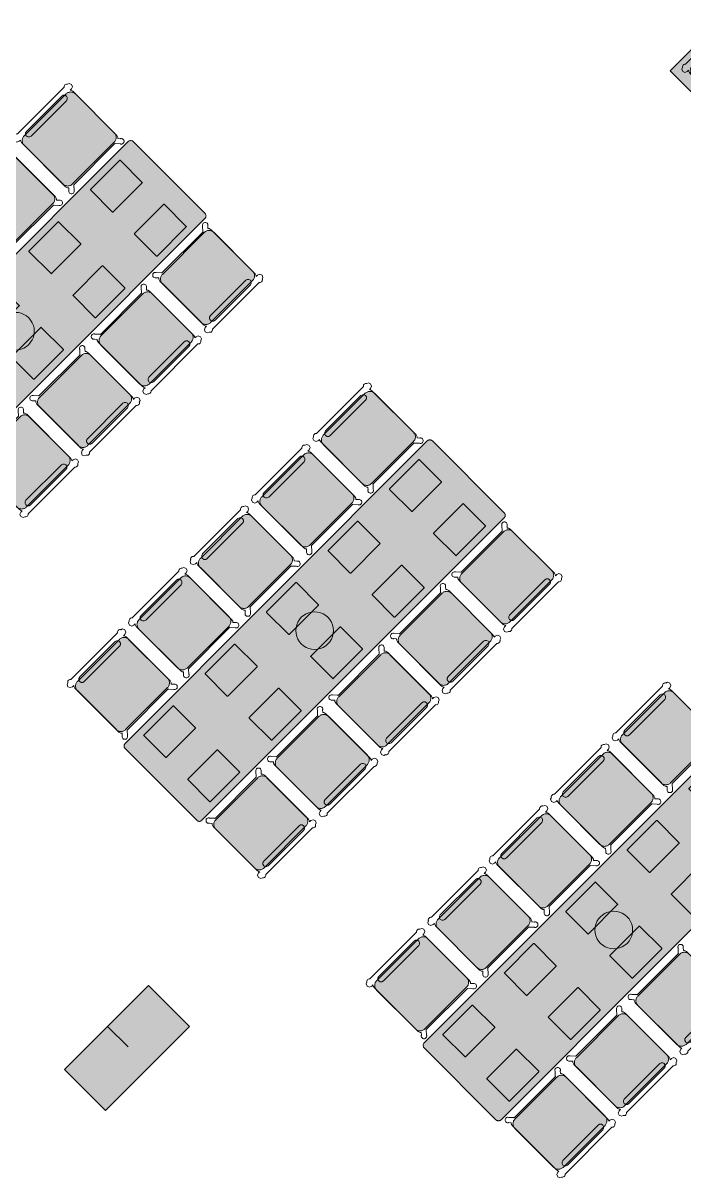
# Model space of a CAD drawing. Extents: x 2172.2 to 2210.6, y 415.3 to 458.1.
# Drawn here: x 2197.02 to 2201.58, y 423.31 to 431.29 of the extents above; entities that cross this region are included whole.
import ezdxf

# ---------------------------------------------------------------- set-up
doc = ezdxf.new("R2010")
doc.units = 0
for name, color, linetype, lineweight in [('AYAA_B2_CHAIRS', 7, 'Continuous', 18), ('AYAA_B2_COLUMNS', 8, 'Continuous', 30), ('AYAA_B2_FINE_DETAIL', 8, 'Continuous', 9), ('AYAA_B2_FLOOR_DECOR', 32, 'Continuous', 9), ('AYAA_B2_TABLES', 7, 'Continuous', 18), ('AYAA_B2_WALLS', 7, 'Continuous', 30)]:
    doc.layers.add(name, color=color, linetype=linetype, lineweight=lineweight)

# ---------------------------------------------------------------- blocks, each defined once
blk = doc.blocks.new('AYAA_B2_ARCHITECTURE')
at = {"layer": 'AYAA_B2_COLUMNS', "true_color": 0xc2b092}
for points in [[(7.606645, -9.630836), (7.889453, -9.348031), (8.172293, -9.630871), (7.592468, -10.210694), (7.309659, -9.92782), (7.606613, -9.630871), (7.74805, -9.772274)], [(7.875276, -9.92789), (7.592503, -10.210663), (7.68676, -10.116405)]]:
    blk.add_hatch(color=256, dxfattribs=at).paths.add_polyline_path(points)
at = {"layer": 'AYAA_B2_COLUMNS', "linetype": 'Continuous', "lineweight": -2}
for points in [[(7.606645, -9.630836), (7.889453, -9.348031), (8.172293, -9.630871), (7.592468, -10.210694), (7.309659, -9.92782), (7.606613, -9.630871), (7.74805, -9.772274)], [(7.875276, -9.92789), (7.592503, -10.210663), (7.68676, -10.116405)]]:
    blk.add_lwpolyline(points, close=True, dxfattribs=at)
blk = doc.blocks.new('AYAA_B2_FLOOR_DECOR_04')
at = {"true_color": 0xa16b4f}
h = blk.add_hatch(color=256, dxfattribs=at)
h.paths.add_polyline_path([(1.835, 0.99455), (1.835, -0.99455), (-1.835, -0.99455), (-1.835, 0.99455)])
h.paths.add_polyline_path([(1.77995, -0.964714), (1.77995, 0.964713), (-1.77995, 0.964713), (-1.77995, -0.964714)], flags=0)
at = {"true_color": 0x3d3b33}
h = blk.add_hatch(color=256, dxfattribs=at)
h.paths.add_polyline_path([(1.77995, -0.964714), (-1.77995, -0.964714), (-1.77995, 0.964713), (1.77995, 0.964713)])
h.paths.add_polyline_path([(-1.75793, -0.952779), (1.75793, -0.952779), (1.75793, 0.952779), (-1.75793, 0.952779)], flags=0)
at = {"true_color": 0xa16b4f}
h = blk.add_hatch(color=256, dxfattribs=at)
h.paths.add_polyline_path([(1.75793, 0.952779), (1.75793, -0.952779), (-1.75793, -0.952779), (-1.75793, 0.952779)])
h.paths.add_polyline_path([(-1.68086, -0.911008), (1.68086, -0.911008), (1.68086, 0.911008), (-1.68086, 0.911008)], flags=0)
at = {"true_color": 0x3d3b33}
h = blk.add_hatch(color=256, dxfattribs=at)
h.paths.add_polyline_path([(1.68086, 0.911008), (1.68086, -0.911008), (-1.68086, -0.911008), (-1.68086, 0.911008)])
h.paths.add_polyline_path([(-1.65884, -0.899073), (1.65884, -0.899073), (1.65884, 0.899073), (-1.65884, 0.899073)], flags=0)
at = {"true_color": 0xa16b4f}
h = blk.add_hatch(color=256, dxfattribs=at)
h.paths.add_polyline_path([(1.65884, 0.899073), (1.65884, -0.899073), (-1.65884, -0.899073), (-1.65884, 0.899073)])
h.paths.add_polyline_path([(1.2478, 0.845367), (0.89915, 0.696185), (1.2478, 0.547002), (1.59645, 0.696185)], flags=0)
h.paths.add_polyline_path([(0.89915, 0.338147), (1.2478, 0.188964), (1.59645, 0.338147), (1.2478, 0.487329)], flags=0)
h.paths.add_polyline_path([(0.89915, -0.019891), (1.2478, -0.169074), (1.59645, -0.019891), (1.2478, 0.129291)], flags=0)
h.paths.add_polyline_path([(0.89915, -0.377929), (1.2478, -0.527112), (1.59645, -0.377929), (1.2478, -0.228747)], flags=0)
h.paths.add_polyline_path([(0.89915, -0.735967), (1.2478, -0.88515), (1.59645, -0.735967), (1.2478, -0.586785)], flags=0)
h.paths.add_polyline_path([(0.4037, -0.228747), (0.05505, -0.377929), (0.4037, -0.527112), (0.75235, -0.377929)], flags=0)
h.paths.add_polyline_path([(0.75235, 0.696185), (0.4037, 0.845367), (0.05505, 0.696185), (0.4037, 0.547002)], flags=0)
h.paths.add_polyline_path([(0.4037, 0.487329), (0.05505, 0.338147), (0.4037, 0.188964), (0.75235, 0.338147)], flags=0)
h.paths.add_polyline_path([(0.4037, 0.129291), (0.05505, -0.019891), (0.4037, -0.169074), (0.75235, -0.019891)], flags=0)
h.paths.add_polyline_path([(0.4037, -0.586785), (0.05505, -0.735967), (0.4037, -0.88515), (0.75235, -0.735967)], flags=0)
h.paths.add_polyline_path([(-0.4404, 0.547002), (-0.09175, 0.696185), (-0.4404, 0.845367), (-0.78905, 0.696185)], flags=0)
h.paths.add_polyline_path([(-0.4404, 0.188964), (-0.09175, 0.338147), (-0.4404, 0.487329), (-0.78905, 0.338147)], flags=0)
h.paths.add_polyline_path([(-0.78905, -0.019891), (-0.4404, -0.169074), (-0.09175, -0.019891), (-0.4404, 0.129291)], flags=0)
h.paths.add_polyline_path([(-0.78905, -0.377929), (-0.4404, -0.527112), (-0.09175, -0.377929), (-0.4404, -0.228747)], flags=0)
h.paths.add_polyline_path([(-0.78905, -0.735967), (-0.4404, -0.88515), (-0.09175, -0.735967), (-0.4404, -0.586785)], flags=0)
h.paths.add_polyline_path([(-0.93585, 0.696185), (-1.2845, 0.845367), (-1.63315, 0.696185), (-1.2845, 0.547002)], flags=0)
h.paths.add_polyline_path([(-0.93585, 0.338147), (-1.2845, 0.487329), (-1.63315, 0.338147), (-1.2845, 0.188964)], flags=0)
h.paths.add_polyline_path([(-0.93585, -0.019891), (-1.2845, 0.129291), (-1.63315, -0.019891), (-1.2845, -0.169074)], flags=0)
h.paths.add_polyline_path([(-0.93585, -0.377929), (-1.2845, -0.228747), (-1.63315, -0.377929), (-1.2845, -0.527112)], flags=0)
h.paths.add_polyline_path([(-0.93585, -0.735967), (-1.2845, -0.586785), (-1.63315, -0.735967), (-1.2845, -0.88515)], flags=0)
at = {"true_color": 0xe6decc}
h = blk.add_hatch(color=256, dxfattribs=at)
h.paths.add_polyline_path([(-1.63315, 0.696185), (-1.2845, 0.845367), (-0.93585, 0.696185), (-1.2845, 0.547002)])
h.paths.add_polyline_path([(-1.08265, 0.696185), (-1.2845, 0.783705), (-1.48635, 0.696185), (-1.2845, 0.608665)], flags=0)
h = blk.add_hatch(color=256, dxfattribs=at)
h.paths.add_polyline_path([(-0.78905, 0.696185), (-0.4404, 0.845367), (-0.09175, 0.696185), (-0.4404, 0.547002)])
h.paths.add_polyline_path([(-0.23855, 0.696185), (-0.4404, 0.783705), (-0.64225, 0.696185), (-0.4404, 0.608665)], flags=0)
h = blk.add_hatch(color=256, dxfattribs=at)
h.paths.add_polyline_path([(0.05505, 0.696185), (0.4037, 0.845367), (0.75235, 0.696185), (0.4037, 0.547002)])
h.paths.add_polyline_path([(0.60555, 0.696185), (0.4037, 0.783705), (0.20185, 0.696185), (0.4037, 0.608665)], flags=0)
h = blk.add_hatch(color=256, dxfattribs=at)
h.paths.add_polyline_path([(0.89915, 0.696185), (1.2478, 0.845367), (1.59645, 0.696185), (1.2478, 0.547002)])
h.paths.add_polyline_path([(1.44965, 0.696185), (1.2478, 0.783705), (1.04595, 0.696185), (1.2478, 0.608665)], flags=0)
at = {"true_color": 0x757d5e}
for points in [[(-1.2845, 0.608665), (-1.48635, 0.696185), (-1.2845, 0.783705), (-1.08265, 0.696185)], [(-0.64225, 0.696185), (-0.4404, 0.783705), (-0.23855, 0.696185), (-0.4404, 0.608665)], [(0.20185, 0.696185), (0.4037, 0.783705), (0.60555, 0.696185), (0.4037, 0.608665)], [(1.44965, 0.696185), (1.2478, 0.608665), (1.04595, 0.696185), (1.2478, 0.783705)], [(-1.2845, 0.425667), (-1.08265, 0.338147), (-1.2845, 0.250626), (-1.48635, 0.338147)], [(-0.4404, 0.425667), (-0.23855, 0.338147), (-0.4404, 0.250626), (-0.64225, 0.338147)], [(0.4037, 0.250626), (0.20185, 0.338147), (0.4037, 0.425667), (0.60555, 0.338147)], [(1.2478, 0.250626), (1.04595, 0.338147), (1.2478, 0.425667), (1.44965, 0.338147)], [(-1.2845, -0.107412), (-1.48635, -0.019891), (-1.2845, 0.067629), (-1.08265, -0.019891)], [(-0.64225, -0.019891), (-0.4404, 0.067629), (-0.23855, -0.019891), (-0.4404, -0.107412)], [(0.20185, -0.019891), (0.4037, 0.067629), (0.60555, -0.019891), (0.4037, -0.107412)], [(1.2478, 0.067629), (1.44965, -0.019891), (1.2478, -0.107412), (1.04595, -0.019891)], [(-1.2845, -0.46545), (-1.48635, -0.377929), (-1.2845, -0.290409), (-1.08265, -0.377929)], [(-0.23855, -0.377929), (-0.4404, -0.46545), (-0.64225, -0.377929), (-0.4404, -0.290409)], [(0.60555, -0.377929), (0.4037, -0.46545), (0.20185, -0.377929), (0.4037, -0.290409)], [(1.44965, -0.377929), (1.2478, -0.46545), (1.04595, -0.377929), (1.2478, -0.290409)], [(-1.48635, -0.735967), (-1.2845, -0.648447), (-1.08265, -0.735967), (-1.2845, -0.823488)], [(-0.23855, -0.735967), (-0.4404, -0.823488), (-0.64225, -0.735967), (-0.4404, -0.648447)], [(0.20185, -0.735967), (0.4037, -0.648447), (0.60555, -0.735967), (0.4037, -0.823488)], [(1.04595, -0.735967), (1.2478, -0.648447), (1.44965, -0.735967), (1.2478, -0.823488)]]:
    blk.add_hatch(color=256, dxfattribs=at).paths.add_polyline_path(points)
at = {"true_color": 0xe6decc}
h = blk.add_hatch(color=256, dxfattribs=at)
h.paths.add_polyline_path([(-1.2845, 0.188964), (-1.63315, 0.338147), (-1.2845, 0.487329), (-0.93585, 0.338147)])
h.paths.add_polyline_path([(-1.48635, 0.338147), (-1.2845, 0.250626), (-1.08265, 0.338147), (-1.2845, 0.425667)], flags=0)
h = blk.add_hatch(color=256, dxfattribs=at)
h.paths.add_polyline_path([(-0.09175, 0.338147), (-0.4404, 0.188964), (-0.78905, 0.338147), (-0.4404, 0.487329)])
h.paths.add_polyline_path([(-0.23855, 0.338147), (-0.4404, 0.425667), (-0.64225, 0.338147), (-0.4404, 0.250626)], flags=0)
h = blk.add_hatch(color=256, dxfattribs=at)
h.paths.add_polyline_path([(0.05505, 0.338147), (0.4037, 0.487329), (0.75235, 0.338147), (0.4037, 0.188964)])
h.paths.add_polyline_path([(0.4037, 0.250626), (0.60555, 0.338147), (0.4037, 0.425667), (0.20185, 0.338147)], flags=0)
h = blk.add_hatch(color=256, dxfattribs=at)
h.paths.add_polyline_path([(0.89915, 0.338147), (1.2478, 0.487329), (1.59645, 0.338147), (1.2478, 0.188964)])
h.paths.add_polyline_path([(1.2478, 0.250626), (1.44965, 0.338147), (1.2478, 0.425667), (1.04595, 0.338147)], flags=0)
h = blk.add_hatch(color=256, dxfattribs=at)
h.paths.add_polyline_path([(-0.93585, -0.019891), (-1.2845, -0.169074), (-1.63315, -0.019891), (-1.2845, 0.129291)])
h.paths.add_polyline_path([(-1.48635, -0.019891), (-1.2845, -0.107412), (-1.08265, -0.019891), (-1.2845, 0.067629)], flags=0)
h = blk.add_hatch(color=256, dxfattribs=at)
h.paths.add_polyline_path([(-0.09175, -0.019891), (-0.4404, -0.169074), (-0.78905, -0.019891), (-0.4404, 0.129291)])
h.paths.add_polyline_path([(-0.64225, -0.019891), (-0.4404, -0.107412), (-0.23855, -0.019891), (-0.4404, 0.067629)], flags=0)
h = blk.add_hatch(color=256, dxfattribs=at)
h.paths.add_polyline_path([(0.75235, -0.019891), (0.4037, -0.169074), (0.05505, -0.019891), (0.4037, 0.129291)])
h.paths.add_polyline_path([(0.20185, -0.019891), (0.4037, -0.107412), (0.60555, -0.019891), (0.4037, 0.067629)], flags=0)
h = blk.add_hatch(color=256, dxfattribs=at)
h.paths.add_polyline_path([(1.59645, -0.019891), (1.2478, -0.169074), (0.89915, -0.019891), (1.2478, 0.129291)])
h.paths.add_polyline_path([(1.2478, -0.107412), (1.44965, -0.019891), (1.2478, 0.067629), (1.04595, -0.019891)], flags=0)
h = blk.add_hatch(color=256, dxfattribs=at)
h.paths.add_polyline_path([(-1.63315, -0.377929), (-1.2845, -0.228747), (-0.93585, -0.377929), (-1.2845, -0.527112)])
h.paths.add_polyline_path([(-1.2845, -0.46545), (-1.08265, -0.377929), (-1.2845, -0.290409), (-1.48635, -0.377929)], flags=0)
h = blk.add_hatch(color=256, dxfattribs=at)
h.paths.add_polyline_path([(-0.78905, -0.377929), (-0.4404, -0.228747), (-0.09175, -0.377929), (-0.4404, -0.527112)])
h.paths.add_polyline_path([(-0.23855, -0.377929), (-0.4404, -0.290409), (-0.64225, -0.377929), (-0.4404, -0.46545)], flags=0)
h = blk.add_hatch(color=256, dxfattribs=at)
h.paths.add_polyline_path([(0.4037, -0.527112), (0.05505, -0.377929), (0.4037, -0.228747), (0.75235, -0.377929)])
h.paths.add_polyline_path([(0.60555, -0.377929), (0.4037, -0.290409), (0.20185, -0.377929), (0.4037, -0.46545)], flags=0)
h = blk.add_hatch(color=256, dxfattribs=at)
h.paths.add_polyline_path([(0.89915, -0.377929), (1.2478, -0.228747), (1.59645, -0.377929), (1.2478, -0.527112)])
h.paths.add_polyline_path([(1.2478, -0.46545), (1.44965, -0.377929), (1.2478, -0.290409), (1.04595, -0.377929)], flags=0)
h = blk.add_hatch(color=256, dxfattribs=at)
h.paths.add_polyline_path([(-1.63315, -0.735967), (-1.2845, -0.586785), (-0.93585, -0.735967), (-1.2845, -0.88515)])
h.paths.add_polyline_path([(-1.08265, -0.735967), (-1.2845, -0.648447), (-1.48635, -0.735967), (-1.2845, -0.823488)], flags=0)
h = blk.add_hatch(color=256, dxfattribs=at)
h.paths.add_polyline_path([(-0.09175, -0.735967), (-0.4404, -0.88515), (-0.78905, -0.735967), (-0.4404, -0.586785)])
h.paths.add_polyline_path([(-0.23855, -0.735967), (-0.4404, -0.648447), (-0.64225, -0.735967), (-0.4404, -0.823488)], flags=0)
h = blk.add_hatch(color=256, dxfattribs=at)
h.paths.add_polyline_path([(0.05505, -0.735967), (0.4037, -0.586785), (0.75235, -0.735967), (0.4037, -0.88515)])
h.paths.add_polyline_path([(0.60555, -0.735967), (0.4037, -0.648447), (0.20185, -0.735967), (0.4037, -0.823488)], flags=0)
h = blk.add_hatch(color=256, dxfattribs=at)
h.paths.add_polyline_path([(1.59645, -0.735967), (1.2478, -0.88515), (0.89915, -0.735967), (1.2478, -0.586785)])
h.paths.add_polyline_path([(1.44965, -0.735967), (1.2478, -0.648447), (1.04595, -0.735967), (1.2478, -0.823488)], flags=0)
at = {"color": 0, "linetype": 'Continuous', "lineweight": -2}
blk.add_lwpolyline([(1.835, 0.99455), (1.835, -0.99455), (-1.835, -0.99455), (-1.835, 0.99455)], close=True, dxfattribs=at)
blk = doc.blocks.new('AYAA_B2_DINING_5')
at = {"true_color": 0xefe8d6}
blk.add_hatch(color=256, dxfattribs=at).paths.add_polyline_path([(-1.5, -0.35), (-1.5, 0.35), (-1.499692, 0.353911), (-1.498776, 0.357725), (-1.497275, 0.36135), (-1.495225, 0.364695), (-1.492678, 0.367678), (-1.489695, 0.370225), (-1.48635, 0.372275), (-1.482725, 0.373776), (-1.478911, 0.374692), (-1.475, 0.375), (1.475, 0.375), (1.478911, 0.374692), (1.482725, 0.373776), (1.48635, 0.372275), (1.489695, 0.370225), (1.492678, 0.367678), (1.495225, 0.364695), (1.497275, 0.36135), (1.498776, 0.357725), (1.499692, 0.353911), (1.5, 0.35), (1.5, -0.35), (1.499692, -0.353911), (1.498776, -0.357725), (1.497275, -0.36135), (1.495225, -0.364695), (1.492678, -0.367678), (1.489695, -0.370225), (1.48635, -0.372275), (1.482725, -0.373776), (1.478911, -0.374692), (1.475, -0.375), (-1.475, -0.375), (-1.478911, -0.374692), (-1.482725, -0.373776), (-1.48635, -0.372275), (-1.489695, -0.370225), (-1.492678, -0.367678), (-1.495225, -0.364695), (-1.497275, -0.36135), (-1.498776, -0.357725), (-1.499692, -0.353911)])
at = {"color": 0, "linetype": 'Continuous', "lineweight": -2}
blk.add_lwpolyline([(-1.5, 0.35), (-1.499692, 0.353911), (-1.498776, 0.357725), (-1.497275, 0.36135), (-1.495225, 0.364695), (-1.492678, 0.367678), (-1.489695, 0.370225), (-1.48635, 0.372275), (-1.482725, 0.373776), (-1.478911, 0.374692), (-1.475, 0.375), (1.475, 0.375), (1.478911, 0.374692), (1.482725, 0.373776), (1.48635, 0.372275), (1.489695, 0.370225), (1.492678, 0.367678), (1.495225, 0.364695), (1.497275, 0.36135), (1.498776, 0.357725), (1.499692, 0.353911), (1.5, 0.35), (1.5, -0.35), (1.499692, -0.353911), (1.498776, -0.357725), (1.497275, -0.36135), (1.495225, -0.364695), (1.492678, -0.367678), (1.489695, -0.370225), (1.48635, -0.372275), (1.482725, -0.373776), (1.478911, -0.374692), (1.475, -0.375), (-1.475, -0.375), (-1.478911, -0.374692), (-1.482725, -0.373776), (-1.48635, -0.372275), (-1.489695, -0.370225), (-1.492678, -0.367678), (-1.495225, -0.364695), (-1.497275, -0.36135), (-1.498776, -0.357725), (-1.499692, -0.353911), (-1.5, -0.35)], close=True, dxfattribs=at)
at = {"layer": 'AYAA_B2_FINE_DETAIL', "linetype": 'Continuous', "lineweight": -2}
for points in [[(-1.057, 0.325), (-1.056001, 0.324733), (-1.055267, 0.323999), (-1.055, 0.323), (-1.055, 0.107), (-1.055267, 0.106001), (-1.056001, 0.105267), (-1.057, 0.105), (-1.343, 0.105), (-1.343999, 0.105267), (-1.344733, 0.106001), (-1.345, 0.107), (-1.345, 0.323), (-1.344733, 0.323999), (-1.343999, 0.324733), (-1.343, 0.325)], [(-0.745, 0.107), (-0.745, 0.323), (-0.744733, 0.323999), (-0.743999, 0.324733), (-0.743, 0.325), (-0.457, 0.325), (-0.456001, 0.324733), (-0.455267, 0.323999), (-0.455, 0.323), (-0.455, 0.107), (-0.455267, 0.106001), (-0.456001, 0.105267), (-0.457, 0.105), (-0.743, 0.105), (-0.743999, 0.105267), (-0.744733, 0.106001)], [(-0.145, 0.107), (-0.145, 0.323), (-0.144733, 0.323999), (-0.143999, 0.324733), (-0.143, 0.325), (0.143, 0.325), (0.143999, 0.324733), (0.144733, 0.323999), (0.145, 0.323), (0.145, 0.107), (0.144733, 0.106001), (0.143999, 0.105267), (0.143, 0.105), (-0.143, 0.105), (-0.143999, 0.105267), (-0.144733, 0.106001)], [(0.455267, 0.323999), (0.456001, 0.324733), (0.457, 0.325), (0.743, 0.325), (0.743999, 0.324733), (0.744733, 0.323999), (0.745, 0.323), (0.745, 0.107), (0.744733, 0.106001), (0.743999, 0.105267), (0.743, 0.105), (0.457, 0.105), (0.456001, 0.105267), (0.455267, 0.106001), (0.455, 0.107), (0.455, 0.323)], [(1.057, 0.325), (1.343, 0.325), (1.343999, 0.324733), (1.344733, 0.323999), (1.345, 0.323), (1.345, 0.107), (1.344733, 0.106001), (1.343999, 0.105267), (1.343, 0.105), (1.057, 0.105), (1.056001, 0.105267), (1.055267, 0.106001), (1.055, 0.107), (1.055, 0.323), (1.055267, 0.323999), (1.056001, 0.324733)], [(-0.123637, 0.040172), (-0.115831, 0.059019), (-0.105172, 0.076412), (-0.091924, 0.091924), (-0.076412, 0.105172), (-0.059019, 0.115831), (-0.040172, 0.123637), (-0.020336, 0.128399), (0, 0.13), (0.020336, 0.128399), (0.040172, 0.123637), (0.059019, 0.115831), (0.076412, 0.105172), (0.091924, 0.091924), (0.105172, 0.076412), (0.115831, 0.059019), (0.123637, 0.040172), (0.128399, 0.020336), (0.13, 0), (0.128399, -0.020336), (0.123637, -0.040172), (0.115831, -0.059019), (0.105172, -0.076412), (0.091924, -0.091924), (0.076412, -0.105172), (0.059019, -0.115831), (0.040172, -0.123637), (0.020336, -0.128399), (0, -0.13), (-0.020336, -0.128399), (-0.040172, -0.123637), (-0.059019, -0.115831), (-0.076412, -0.105172), (-0.091924, -0.091924), (-0.105172, -0.076412), (-0.115831, -0.059019), (-0.123637, -0.040172), (-0.128399, -0.020336), (-0.13, 0), (-0.128399, 0.020336)], [(-1.056001, -0.105267), (-1.055267, -0.106001), (-1.055, -0.107), (-1.055, -0.323), (-1.055267, -0.323999), (-1.056001, -0.324733), (-1.057, -0.325), (-1.343, -0.325), (-1.343999, -0.324733), (-1.344733, -0.323999), (-1.345, -0.323), (-1.345, -0.107), (-1.344733, -0.106001), (-1.343999, -0.105267), (-1.343, -0.105), (-1.057, -0.105)], [(-0.744733, -0.106001), (-0.743999, -0.105267), (-0.743, -0.105), (-0.457, -0.105), (-0.456001, -0.105267), (-0.455267, -0.106001), (-0.455, -0.107), (-0.455, -0.323), (-0.455267, -0.323999), (-0.456001, -0.324733), (-0.457, -0.325), (-0.743, -0.325), (-0.743999, -0.324733), (-0.744733, -0.323999), (-0.745, -0.323), (-0.745, -0.107)], [(-0.144733, -0.106001), (-0.143999, -0.105267), (-0.143, -0.105), (0.143, -0.105), (0.143999, -0.105267), (0.144733, -0.106001), (0.145, -0.107), (0.145, -0.323), (0.144733, -0.323999), (0.143999, -0.324733), (0.143, -0.325), (-0.143, -0.325), (-0.143999, -0.324733), (-0.144733, -0.323999), (-0.145, -0.323), (-0.145, -0.107)], [(0.457, -0.105), (0.743, -0.105), (0.743999, -0.105267), (0.744733, -0.106001), (0.745, -0.107), (0.745, -0.323), (0.744733, -0.323999), (0.743999, -0.324733), (0.743, -0.325), (0.457, -0.325), (0.456001, -0.324733), (0.455267, -0.323999), (0.455, -0.323), (0.455, -0.107), (0.455267, -0.106001), (0.456001, -0.105267)], [(1.055267, -0.106001), (1.056001, -0.105267), (1.057, -0.105), (1.343, -0.105), (1.343999, -0.105267), (1.344733, -0.106001), (1.345, -0.107), (1.345, -0.323), (1.344733, -0.323999), (1.343999, -0.324733), (1.343, -0.325), (1.057, -0.325), (1.056001, -0.324733), (1.055267, -0.323999), (1.055, -0.323), (1.055, -0.107)]]:
    blk.add_lwpolyline(points, close=True, dxfattribs=at)
blk = doc.blocks.new('AYAA_B2_CHAIR_OLIVE')
at = {"true_color": 0xd7dec3}
blk.add_hatch(color=256, dxfattribs=at).paths.add_polyline_path([(-0.247475, -0.204863), (-0.248872, -0.200013), (-0.249717, -0.195038), (-0.25, -0.19), (-0.25, 0.19), (-0.249717, 0.195038), (-0.248872, 0.200013), (-0.247475, 0.204863), (-0.245544, 0.209525), (-0.243103, 0.213941), (-0.240182, 0.218057), (-0.23682, 0.22182), (-0.233057, 0.225182), (-0.228941, 0.228103), (-0.224525, 0.230544), (-0.219863, 0.232475), (-0.215013, 0.233872), (-0.210038, 0.234717), (-0.205, 0.235), (0.205, 0.235), (0.210038, 0.234717), (0.215013, 0.233872), (0.219863, 0.232475), (0.224525, 0.230544), (0.228941, 0.228103), (0.233057, 0.225182), (0.23682, 0.22182), (0.240182, 0.218057), (0.243103, 0.213941), (0.245544, 0.209525), (0.247475, 0.204863), (0.248872, 0.200013), (0.249717, 0.195038), (0.25, 0.19), (0.25, -0.19), (0.249717, -0.195038), (0.248872, -0.200013), (0.247475, -0.204863), (0.245544, -0.209525), (0.243103, -0.213941), (0.240182, -0.218057), (0.23682, -0.22182), (0.233057, -0.225182), (0.228941, -0.228103), (0.224525, -0.230544), (0.219863, -0.232475), (0.215013, -0.233872), (0.210038, -0.234717), (0.205, -0.235), (-0.205, -0.235), (-0.210038, -0.234717), (-0.215013, -0.233872), (-0.219863, -0.232475), (-0.224525, -0.230544), (-0.228941, -0.228103), (-0.233057, -0.225182), (-0.23682, -0.22182), (-0.240182, -0.218057), (-0.243103, -0.213941), (-0.245544, -0.209525)])
at = {"color": 0, "linetype": 'Continuous', "lineweight": -2}
for points in [[(-0.255, -0.233), (-0.242972, -0.233), (-0.245992, -0.22998), (-0.25, -0.215), (-0.25, 0.215), (-0.245992, 0.22998), (-0.240149, 0.235823), (-0.252556, 0.249383), (-0.254118, 0.250179), (-0.258321, 0.254382), (-0.26102, 0.259679), (-0.26195, 0.26555), (-0.26102, 0.271421), (-0.258321, 0.276718), (-0.254118, 0.280921), (-0.248821, 0.28362), (-0.24295, 0.28455), (-0.237079, 0.28362), (-0.231782, 0.280921), (-0.227579, 0.276718), (-0.22608, 0.273776), (-0.20172, 0.24715), (-0.200943, 0.245), (0.200943, 0.245), (0.20172, 0.24715), (0.22608, 0.273776), (0.227579, 0.276718), (0.231782, 0.280921), (0.237079, 0.28362), (0.24295, 0.28455), (0.248821, 0.28362), (0.254118, 0.280921), (0.258321, 0.276718), (0.26102, 0.271421), (0.26195, 0.26555), (0.26102, 0.259679), (0.258321, 0.254382), (0.254118, 0.250179), (0.252556, 0.249383), (0.240149, 0.235823), (0.245992, 0.22998), (0.25, 0.215), (0.25, -0.215), (0.245992, -0.22998), (0.242972, -0.233), (0.255, -0.233), (0.270556, -0.239444), (0.277, -0.255), (0.270556, -0.270556), (0.259027, -0.275332), (0.258321, -0.276718), (0.254118, -0.280921), (0.248821, -0.28362), (0.24295, -0.28455), (0.237079, -0.28362), (0.231782, -0.280921), (0.227861, -0.277), (-0.227861, -0.277), (-0.231782, -0.280921), (-0.237079, -0.28362), (-0.24295, -0.28455), (-0.248821, -0.28362), (-0.254118, -0.280921), (-0.258321, -0.276718), (-0.259027, -0.275332), (-0.270556, -0.270556), (-0.277, -0.255), (-0.270556, -0.239444)], [(-0.247475, -0.204863), (-0.248872, -0.200013), (-0.249717, -0.195038), (-0.25, -0.19), (-0.25, 0.19), (-0.249717, 0.195038), (-0.248872, 0.200013), (-0.247475, 0.204863), (-0.245544, 0.209525), (-0.243103, 0.213941), (-0.240182, 0.218057), (-0.23682, 0.22182), (-0.233057, 0.225182), (-0.228941, 0.228103), (-0.224525, 0.230544), (-0.219863, 0.232475), (-0.215013, 0.233872), (-0.210038, 0.234717), (-0.205, 0.235), (0.205, 0.235), (0.210038, 0.234717), (0.215013, 0.233872), (0.219863, 0.232475), (0.224525, 0.230544), (0.228941, 0.228103), (0.233057, 0.225182), (0.23682, 0.22182), (0.240182, 0.218057), (0.243103, 0.213941), (0.245544, 0.209525), (0.247475, 0.204863), (0.248872, 0.200013), (0.249717, 0.195038), (0.25, 0.19), (0.25, -0.19), (0.249717, -0.195038), (0.248872, -0.200013), (0.247475, -0.204863), (0.245544, -0.209525), (0.243103, -0.213941), (0.240182, -0.218057), (0.23682, -0.22182), (0.233057, -0.225182), (0.228941, -0.228103), (0.224525, -0.230544), (0.219863, -0.232475), (0.215013, -0.233872), (0.210038, -0.234717), (0.205, -0.235), (-0.205, -0.235), (-0.210038, -0.234717), (-0.215013, -0.233872), (-0.219863, -0.232475), (-0.224525, -0.230544), (-0.228941, -0.228103), (-0.233057, -0.225182), (-0.23682, -0.22182), (-0.240182, -0.218057), (-0.243103, -0.213941), (-0.245544, -0.209525)], [(-0.183735, -0.203506), (-0.1725, -0.2005), (0.1725, -0.2005), (0.183735, -0.203506), (0.191994, -0.211765), (0.195, -0.223), (0.191994, -0.234235), (0.183735, -0.242494), (0.1725, -0.2455), (-0.1725, -0.2455), (-0.183735, -0.242494), (-0.191994, -0.234235), (-0.195, -0.223), (-0.191994, -0.211765)]]:
    blk.add_lwpolyline(points, close=True, dxfattribs=at)
blk = doc.blocks.new('AYAA_B2_CHAIR_IVORY')
at = {"true_color": 0xeee6d3}
blk.add_hatch(color=256, dxfattribs=at).paths.add_polyline_path([(-0.247475, -0.204863), (-0.248872, -0.200013), (-0.249717, -0.195038), (-0.25, -0.19), (-0.25, 0.19), (-0.249717, 0.195038), (-0.248872, 0.200013), (-0.247475, 0.204863), (-0.245544, 0.209525), (-0.243103, 0.213941), (-0.240182, 0.218057), (-0.23682, 0.22182), (-0.233057, 0.225182), (-0.228941, 0.228103), (-0.224525, 0.230544), (-0.219863, 0.232475), (-0.215013, 0.233872), (-0.210038, 0.234717), (-0.205, 0.235), (0.205, 0.235), (0.210038, 0.234717), (0.215013, 0.233872), (0.219863, 0.232475), (0.224525, 0.230544), (0.228941, 0.228103), (0.233057, 0.225182), (0.23682, 0.22182), (0.240182, 0.218057), (0.243103, 0.213941), (0.245544, 0.209525), (0.247475, 0.204863), (0.248872, 0.200013), (0.249717, 0.195038), (0.25, 0.19), (0.25, -0.19), (0.249717, -0.195038), (0.248872, -0.200013), (0.247475, -0.204863), (0.245544, -0.209525), (0.243103, -0.213941), (0.240182, -0.218057), (0.23682, -0.22182), (0.233057, -0.225182), (0.228941, -0.228103), (0.224525, -0.230544), (0.219863, -0.232475), (0.215013, -0.233872), (0.210038, -0.234717), (0.205, -0.235), (-0.205, -0.235), (-0.210038, -0.234717), (-0.215013, -0.233872), (-0.219863, -0.232475), (-0.224525, -0.230544), (-0.228941, -0.228103), (-0.233057, -0.225182), (-0.23682, -0.22182), (-0.240182, -0.218057), (-0.243103, -0.213941), (-0.245544, -0.209525)])
at = {"color": 0, "linetype": 'Continuous', "lineweight": -2}
for points in [[(-0.255, -0.233), (-0.242972, -0.233), (-0.245992, -0.22998), (-0.25, -0.215), (-0.25, 0.215), (-0.245992, 0.22998), (-0.240149, 0.235823), (-0.252556, 0.249383), (-0.254118, 0.250179), (-0.258321, 0.254382), (-0.26102, 0.259679), (-0.26195, 0.26555), (-0.26102, 0.271421), (-0.258321, 0.276718), (-0.254118, 0.280921), (-0.248821, 0.28362), (-0.24295, 0.28455), (-0.237079, 0.28362), (-0.231782, 0.280921), (-0.227579, 0.276718), (-0.22608, 0.273776), (-0.20172, 0.24715), (-0.200943, 0.245), (0.200943, 0.245), (0.20172, 0.24715), (0.22608, 0.273776), (0.227579, 0.276718), (0.231782, 0.280921), (0.237079, 0.28362), (0.24295, 0.28455), (0.248821, 0.28362), (0.254118, 0.280921), (0.258321, 0.276718), (0.26102, 0.271421), (0.26195, 0.26555), (0.26102, 0.259679), (0.258321, 0.254382), (0.254118, 0.250179), (0.252556, 0.249383), (0.240149, 0.235823), (0.245992, 0.22998), (0.25, 0.215), (0.25, -0.215), (0.245992, -0.22998), (0.242972, -0.233), (0.255, -0.233), (0.270556, -0.239444), (0.277, -0.255), (0.270556, -0.270556), (0.259027, -0.275332), (0.258321, -0.276718), (0.254118, -0.280921), (0.248821, -0.28362), (0.24295, -0.28455), (0.237079, -0.28362), (0.231782, -0.280921), (0.227861, -0.277), (-0.227861, -0.277), (-0.231782, -0.280921), (-0.237079, -0.28362), (-0.24295, -0.28455), (-0.248821, -0.28362), (-0.254118, -0.280921), (-0.258321, -0.276718), (-0.259027, -0.275332), (-0.270556, -0.270556), (-0.277, -0.255), (-0.270556, -0.239444)], [(-0.247475, -0.204863), (-0.248872, -0.200013), (-0.249717, -0.195038), (-0.25, -0.19), (-0.25, 0.19), (-0.249717, 0.195038), (-0.248872, 0.200013), (-0.247475, 0.204863), (-0.245544, 0.209525), (-0.243103, 0.213941), (-0.240182, 0.218057), (-0.23682, 0.22182), (-0.233057, 0.225182), (-0.228941, 0.228103), (-0.224525, 0.230544), (-0.219863, 0.232475), (-0.215013, 0.233872), (-0.210038, 0.234717), (-0.205, 0.235), (0.205, 0.235), (0.210038, 0.234717), (0.215013, 0.233872), (0.219863, 0.232475), (0.224525, 0.230544), (0.228941, 0.228103), (0.233057, 0.225182), (0.23682, 0.22182), (0.240182, 0.218057), (0.243103, 0.213941), (0.245544, 0.209525), (0.247475, 0.204863), (0.248872, 0.200013), (0.249717, 0.195038), (0.25, 0.19), (0.25, -0.19), (0.249717, -0.195038), (0.248872, -0.200013), (0.247475, -0.204863), (0.245544, -0.209525), (0.243103, -0.213941), (0.240182, -0.218057), (0.23682, -0.22182), (0.233057, -0.225182), (0.228941, -0.228103), (0.224525, -0.230544), (0.219863, -0.232475), (0.215013, -0.233872), (0.210038, -0.234717), (0.205, -0.235), (-0.205, -0.235), (-0.210038, -0.234717), (-0.215013, -0.233872), (-0.219863, -0.232475), (-0.224525, -0.230544), (-0.228941, -0.228103), (-0.233057, -0.225182), (-0.23682, -0.22182), (-0.240182, -0.218057), (-0.243103, -0.213941), (-0.245544, -0.209525)], [(-0.183735, -0.203506), (-0.1725, -0.2005), (0.1725, -0.2005), (0.183735, -0.203506), (0.191994, -0.211765), (0.195, -0.223), (0.191994, -0.234235), (0.183735, -0.242494), (0.1725, -0.2455), (-0.1725, -0.2455), (-0.183735, -0.242494), (-0.191994, -0.234235), (-0.195, -0.223), (-0.191994, -0.211765)]]:
    blk.add_lwpolyline(points, close=True, dxfattribs=at)

msp = doc.modelspace()

# ---------------------------------------------------------------- block references
at = {"layer": 'AYAA_B2_CHAIRS', "linetype": 'Continuous'}
for name, p, xscale, yscale, rotation in [('AYAA_B2_CHAIR_IVORY', (2201.9522, 430.9695), 0.9999999407388813, -0.9999999407388812, 44.99999758516332), ('AYAA_B2_CHAIR_OLIVE', (2197.3419, 430.4887), 0.9999999407388813, -0.9999999407388812, 44.99999758516332), ('AYAA_B2_CHAIR_OLIVE', (2196.9176, 430.0644), 0.9999999407388813, -0.9999999407388812, 44.99999758516332), ('AYAA_B2_CHAIR_OLIVE', (2198.2965, 429.5341), 0.999999898592032, -0.9999998985920319, -135), ('AYAA_B2_CHAIR_OLIVE', (2197.8722, 429.1099), 0.999999898592032, -0.9999998985920319, -135), ('AYAA_B2_CHAIR_OLIVE', (2197.4479, 428.6856), 0.999999898592032, -0.9999998985920319, -135), ('AYAA_B2_CHAIR_OLIVE', (2199.4066, 428.424), 0.9999999407388813, -0.9999999407388812, 44.99999758516332), ('AYAA_B2_CHAIR_OLIVE', (2197.0237, 428.2613), 0.999999898592032, -0.9999998985920319, -135), ('AYAA_B2_CHAIR_OLIVE', (2198.9824, 427.9997), 0.9999999407388813, -0.9999999407388812, 44.99999758516332), ('AYAA_B2_CHAIR_OLIVE', (2198.5581, 427.5754), 0.9999999407388813, -0.9999999407388812, 44.99999758516332), ('AYAA_B2_CHAIR_OLIVE', (2200.3612, 427.4694), 0.999999898592032, -0.9999998985920319, -135), ('AYAA_B2_CHAIR_OLIVE', (2198.1338, 427.1512), 0.9999999407388813, -0.9999999407388812, 44.99999758516332), ('AYAA_B2_CHAIR_OLIVE', (2199.937, 427.0451), 0.999999898592032, -0.9999998985920319, -135), ('AYAA_B2_CHAIR_OLIVE', (2197.7096, 426.7269), 0.9999999407388813, -0.9999999407388812, 44.99999758516332), ('AYAA_B2_CHAIR_OLIVE', (2199.5127, 426.6208), 0.999999898592032, -0.9999998985920319, -135), ('AYAA_B2_CHAIR_OLIVE', (2201.4714, 426.3592), 0.9999999407388813, -0.9999999407388812, 44.99999758516332), ('AYAA_B2_CHAIR_OLIVE', (2199.0884, 426.1966), 0.999999898592032, -0.9999998985920319, -135), ('AYAA_B2_CHAIR_OLIVE', (2201.0471, 425.9349), 0.9999999407388813, -0.9999999407388812, 44.99999758516332), ('AYAA_B2_CHAIR_OLIVE', (2198.6642, 425.7723), 0.999999898592032, -0.9999998985920319, -135), ('AYAA_B2_CHAIR_OLIVE', (2200.6228, 425.5107), 0.9999999407388813, -0.9999999407388812, 44.99999758516332), ('AYAA_B2_CHAIR_OLIVE', (2200.1986, 425.0864), 0.9999999407388813, -0.9999999407388812, 44.99999758516332), ('AYAA_B2_CHAIR_OLIVE', (2199.7743, 424.6622), 0.9999999407388813, -0.9999999407388812, 44.99999758516332), ('AYAA_B2_CHAIR_OLIVE', (2201.5774, 424.5561), 0.999999898592032, -0.9999998985920319, -135), ('AYAA_B2_CHAIR_OLIVE', (2201.1532, 424.1318), 0.999999898592032, -0.9999998985920319, -135), ('AYAA_B2_CHAIR_OLIVE', (2200.7289, 423.7076), 0.999999898592032, -0.9999998985920319, -135)]:
    msp.add_blockref(name, p, dxfattribs=dict(at, xscale=xscale, yscale=yscale, rotation=rotation))
at = {"layer": 'AYAA_B2_FLOOR_DECOR', "linetype": 'Continuous', "yscale": -1, "rotation": 44.99999758516332}
msp.add_blockref('AYAA_B2_FLOOR_DECOR_04', (2203.4902, 431.5529), dxfattribs=at)
at = {"layer": 'AYAA_B2_TABLES', "linetype": 'Continuous', "xscale": 0.9999999407388813, "yscale": -0.9999999407388812, "rotation": 44.99999758516332}
for p in [(2196.9706, 429.1629), (2199.0354, 427.0981), (2201.1001, 425.0334)]:
    msp.add_blockref('AYAA_B2_DINING_5', p, dxfattribs=at)
at = {"layer": 'AYAA_B2_WALLS'}
msp.add_blockref('AYAA_B2_ARCHITECTURE', (2190, 434), dxfattribs=at)

doc.saveas('drawing.dxf')
